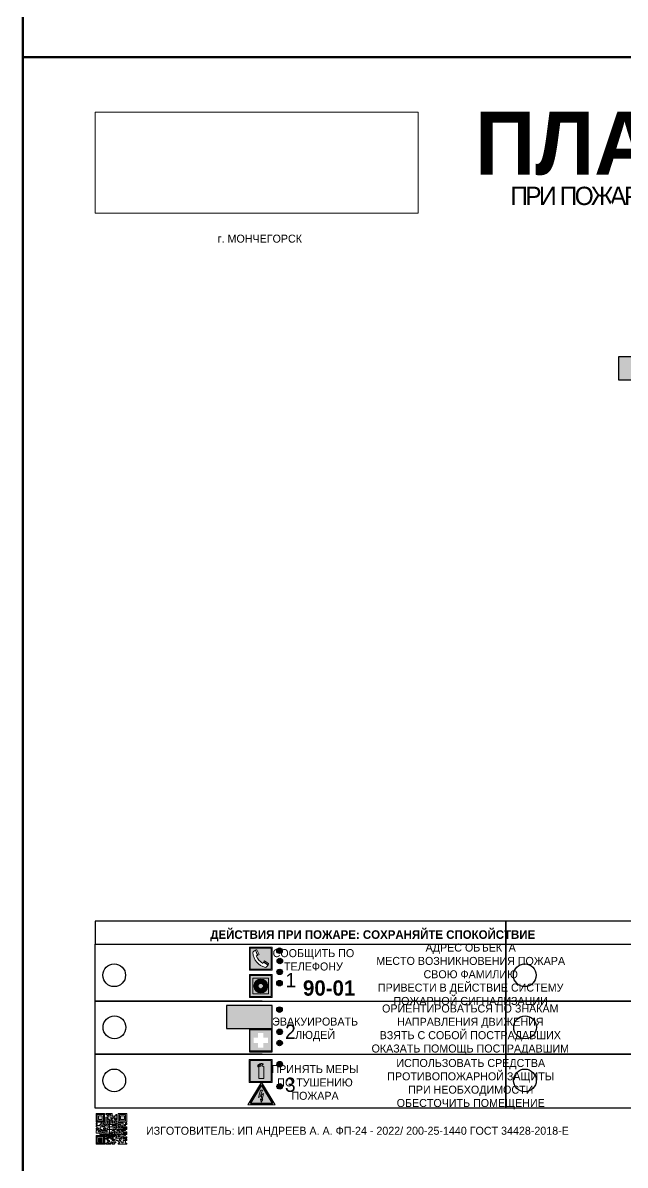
# Model space of a CAD drawing. Header units: millimetres. Extents: x 13114 to 67229, y 22859 to 38520.
# Drawn here: x 28162.5 to 28373.4, y 24678.4 to 25078.1 of the extents above; entities that cross this region are included whole.
import ezdxf

# ---------------------------------------------------------------- set-up
doc = ezdxf.new("R2010")
doc.units = ezdxf.units.MM
doc.layers.add('План_Штампы', color=7, linetype='Continuous')
doc.styles.add('обычный', font='arial.ttf')
picture_1 = doc.add_image_def('image1.jpg', size_in_pixel=(337, 105))

# ---------------------------------------------------------------- blocks, each defined once
blk = doc.blocks.new('A$C3E6D3DDE')
at = {"lineweight": 5}
h = blk.add_hatch(color=40, dxfattribs=at)
h.paths.add_polyline_path([(24.1, 1.45), (16.46, -11.35), (31.74, -11.35)])
h.paths.add_polyline_path([(24.09, -0.46), (30.03, -10.41), (18.14, -10.41)], flags=16)
h.paths.add_polyline_path([(24.54, -3.08), (23.41, -6.02), (25.13, -5.01), (24.33, -8.5), (24.82, -8.27), (23.79, -9.86), (23.4, -8.04), (23.8, -8.43), (24.04, -6.29), (22.39, -7.25), (23.44, -3.08)], flags=0)
h = blk.add_hatch(color=256, dxfattribs=at)
h.paths.add_polyline_path([(24.37, 0.03, 0.567511), (23.82, 0.03), (17.59, -10.4, 0.582454), (17.86, -10.88), (30.32, -10.88, 0.582149), (30.6, -10.4)])
h.paths.add_polyline_path([(24.09, -0.46), (18.14, -10.41), (30.03, -10.41)], flags=16)
h.paths.add_polyline_path([(24.54, -3.08), (23.41, -6.02), (25.13, -5.01), (24.33, -8.5), (24.82, -8.27), (23.79, -9.86), (23.4, -8.04), (23.8, -8.43), (24.04, -6.29), (22.39, -7.25), (23.44, -3.08)], flags=0)
h = blk.add_hatch(color=40, dxfattribs=at)
h.paths.add_polyline_path([(24.09, -0.46), (18.14, -10.41), (30.03, -10.41)])
h.paths.add_polyline_path([(24.82, -8.27), (23.79, -9.86), (23.4, -8.04), (23.8, -8.43), (24.04, -6.29), (22.39, -7.25), (23.44, -3.08), (24.54, -3.08), (23.41, -6.02), (25.13, -5.01), (24.33, -8.5)], flags=16)
at = {"color": 40, "lineweight": 5}
for p, q in [((16.46, -11.35), (24.1, 1.45)), ((24.1, 1.45), (31.74, -11.35))]:
    blk.add_line(p, q, dxfattribs=at)
at = {"lineweight": 5}
for p, q in [((17.59, -10.4), (23.82, 0.03)), ((24.37, 0.03), (30.6, -10.4)), ((18.14, -10.41), (24.09, -0.46)), ((23.44, -3.08), (22.39, -7.25)), ((22.39, -7.25), (24.04, -6.29)), ((23.41, -6.02), (24.54, -3.08)), ((25.13, -5.01), (23.41, -6.02)), ((24.54, -3.08), (23.44, -3.08)), ((24.04, -6.29), (23.8, -8.43)), ((24.09, -0.46), (30.03, -10.41)), ((24.33, -8.5), (25.13, -5.01)), ((17.86, -10.88), (30.32, -10.88)), ((18.14, -10.41), (30.03, -10.41)), ((23.8, -8.43), (23.4, -8.04)), ((23.4, -8.04), (23.79, -9.86)), ((23.79, -9.86), (24.82, -8.27)), ((24.82, -8.27), (24.33, -8.5))]:
    blk.add_line(p, q, dxfattribs=at)
at = {"color": 50, "lineweight": 5}
blk.add_line((31.74, -11.35), (16.46, -11.35), dxfattribs=at)
blk = doc.blocks.new('QR')
at = {"lineweight": 0}
h = blk.add_hatch(color=256, dxfattribs=at)
h.dxf.hatch_style = 1
h.paths.add_polyline_path([(9241.16, 2687.38), (9242.01, 2687.38), (9242.01, 2687.83), (9241.59, 2687.83), (9241.59, 2688.68), (9239.45, 2688.68), (9239.45, 2688.25), (9239.86, 2688.25), (9239.86, 2687.83), (9240.29, 2687.83), (9240.29, 2688.25), (9241.16, 2688.25), (9241.16, 2687.83), (9240.29, 2687.83), (9240.29, 2687.38), (9239.45, 2687.38), (9239.45, 2685.22), (9238.57, 2685.22), (9238.57, 2684.8), (9239.02, 2684.8), (9239.02, 2684.37), (9238.13, 2684.37), (9238.13, 2683.92), (9239.02, 2683.92), (9239.02, 2683.5), (9239.44, 2683.5), (9239.44, 2682.64), (9239.87, 2682.64), (9239.87, 2682.18), (9239.44, 2682.18), (9239.44, 2682.64), (9238.13, 2682.64), (9238.13, 2681.76), (9237.71, 2681.76), (9237.71, 2682.64), (9238.13, 2682.64), (9238.13, 2683.07), (9237.27, 2683.07), (9237.27, 2683.51), (9237.71, 2683.51), (9237.71, 2684.37), (9238.13, 2684.37), (9238.13, 2685.22), (9237.71, 2685.22), (9237.71, 2684.8), (9237.28, 2684.8), (9237.28, 2684.38), (9235.98, 2684.38), (9235.98, 2683.92), (9236.4, 2683.92), (9236.4, 2683.49), (9236.84, 2683.49), (9236.84, 2683.07), (9236.4, 2683.07), (9236.4, 2682.64), (9235.98, 2682.64), (9235.98, 2681.76), (9237.29, 2681.76), (9237.29, 2681.33), (9239.43, 2681.33), (9239.43, 2681.76), (9240.74, 2681.76), (9240.74, 2683.05), (9239.87, 2683.05), (9239.87, 2683.5), (9240.29, 2683.5), (9240.29, 2683.91), (9240.74, 2683.91), (9240.74, 2684.81), (9240.29, 2684.81), (9240.29, 2684.79), (9240.29, 2684.37), (9239.45, 2684.37), (9239.45, 2684.8), (9239.87, 2684.8), (9239.87, 2685.21), (9240.74, 2685.21), (9240.74, 2686.1), (9240.29, 2686.1), (9240.29, 2685.64), (9239.86, 2685.64), (9239.86, 2686.95), (9240.29, 2686.95), (9240.29, 2686.52), (9240.74, 2686.52), (9240.74, 2686.1), (9241.16, 2686.1), (9241.16, 2686.53), (9241.59, 2686.53), (9241.59, 2686.1), (9242.02, 2686.1), (9242.02, 2685.21), (9241.59, 2685.21), (9241.59, 2686.1), (9241.16, 2686.1), (9241.16, 2685.21), (9240.74, 2685.21), (9240.74, 2684.81), (9242.89, 2684.81), (9242.89, 2685.22), (9242.47, 2685.22), (9242.47, 2686.11), (9242.89, 2686.11), (9242.89, 2686.52), (9242.46, 2686.52), (9242.46, 2686.95), (9242.89, 2686.95), (9242.89, 2686.52), (9243.32, 2686.52), (9243.32, 2688.26), (9242.9, 2688.26), (9242.9, 2687.83), (9242.47, 2687.83), (9242.47, 2687.38), (9242.01, 2687.38), (9242.01, 2686.94), (9241.16, 2686.94)])
h.paths.add_polyline_path([(9239.02, 2682.18), (9239.02, 2681.76), (9238.54, 2681.76), (9238.54, 2682.18)], flags=16)
h.paths.add_polyline_path([(9237.27, 2682.65), (9237.27, 2682.19), (9236.83, 2682.19), (9236.83, 2682.65)], flags=16)
h = blk.add_hatch(color=256, dxfattribs=at)
h.dxf.hatch_style = 1
h.paths.add_polyline_path([(9238.15, 2687.83), (9236.83, 2687.83), (9236.83, 2686.52), (9238.15, 2686.52)], flags=0)
h.paths.add_polyline_path([(9239.01, 2685.65), (9239.01, 2688.68), (9235.98, 2688.68), (9235.98, 2685.65)])
h.paths.add_polyline_path([(9236.41, 2686.1), (9236.41, 2688.26), (9238.56, 2688.26), (9238.56, 2686.1)], flags=16)
h.paths.add_polyline_path([(9236.83, 2686.52), (9236.83, 2687.83), (9238.15, 2687.83), (9238.15, 2686.52)], flags=0)
h = blk.add_hatch(color=256, dxfattribs=at)
h.dxf.hatch_style = 1
h.paths.add_polyline_path([(9243.32, 2686.11), (9242.89, 2686.11), (9242.89, 2685.64), (9243.32, 2685.64)])
h.paths.add_polyline_path([(9239.02, 2683.07), (9239.02, 2683.5), (9238.56, 2683.5), (9238.56, 2683.07)])
h.paths.add_polyline_path([(9236.4, 2684.8), (9236.4, 2685.22), (9235.98, 2685.22), (9235.98, 2684.8)])
h.paths.add_polyline_path([(9236.4, 2683.07), (9236.4, 2683.49), (9235.98, 2683.49), (9235.98, 2683.07)])
h = blk.add_hatch(color=256, dxfattribs=at)
h.dxf.hatch_style = 1
h.paths.add_polyline_path([(9238.15, 2686.52), (9238.15, 2687.83), (9236.83, 2687.83), (9236.83, 2686.52)])
h.paths.add_polyline_path([(9245.91, 2686.52), (9245.91, 2687.83), (9244.59, 2687.83), (9244.59, 2686.52)], flags=0)
h.paths.add_polyline_path([(9246.77, 2685.65), (9246.77, 2688.68), (9243.74, 2688.68), (9243.74, 2685.65)])
h.paths.add_polyline_path([(9244.17, 2686.1), (9244.17, 2688.26), (9246.32, 2688.26), (9246.32, 2686.1)], flags=16)
h.paths.add_polyline_path([(9244.59, 2686.52), (9244.59, 2687.83), (9245.91, 2687.83), (9245.91, 2686.52)], flags=0)
h = blk.add_hatch(color=256, dxfattribs=at)
h.dxf.hatch_style = 1
h.paths.add_polyline_path([(9240.75, 2681.76), (9240.75, 2681.35), (9241.17, 2681.35), (9241.17, 2681.76)])
h.paths.add_polyline_path([(9241.6, 2682.18), (9241.17, 2682.18), (9241.17, 2681.76), (9241.6, 2681.76)])
h.paths.add_polyline_path([(9242.47, 2681.34), (9242.47, 2682.19), (9242.02, 2682.19), (9242.02, 2681.76), (9241.6, 2681.76), (9241.6, 2681.34)])
h.paths.add_polyline_path([(9239.87, 2678.3), (9239.44, 2678.3), (9239.44, 2677.89), (9241.17, 2677.89), (9241.17, 2678.3), (9240.28, 2678.3), (9240.28, 2678.73), (9239.87, 2678.73)])
h.paths.add_polyline_path([(9240.75, 2678.73), (9240.75, 2679.19), (9240.28, 2679.19), (9240.28, 2678.73)])
h.paths.add_polyline_path([(9241.6, 2678.73), (9241.17, 2678.73), (9241.17, 2678.3), (9241.6, 2678.3)])
h.paths.add_polyline_path([(9242.02, 2678.3), (9241.6, 2678.3), (9241.6, 2677.89), (9242.48, 2677.89), (9242.48, 2678.31), (9242.9, 2678.31), (9242.9, 2678.73), (9242.02, 2678.73)])
h.paths.add_polyline_path([(9246.36, 2684.37), (9246.36, 2684.79), (9245.93, 2684.79), (9245.93, 2684.37)])
h.paths.add_polyline_path([(9246.78, 2685.2), (9246.36, 2685.2), (9246.36, 2684.79), (9246.78, 2684.79)])
h.paths.add_polyline_path([(9245.91, 2687.83), (9244.59, 2687.83), (9244.59, 2686.52), (9245.91, 2686.52)])
h = blk.add_hatch(color=256, dxfattribs=at)
h.dxf.hatch_style = 1
h.paths.add_polyline_path([(9243.32, 2682.64), (9243.32, 2683.07), (9244.62, 2683.07), (9244.62, 2684.37), (9243.74, 2684.37), (9243.74, 2684.8), (9244.62, 2684.8), (9244.62, 2684.37), (9245.48, 2684.37), (9245.48, 2685.22), (9243.32, 2685.22), (9243.32, 2683.5), (9242.89, 2683.5), (9242.89, 2683.06), (9242.01, 2683.06), (9242.01, 2683.91), (9242.47, 2683.91), (9242.47, 2683.5), (9242.89, 2683.5), (9242.89, 2684.38), (9241.59, 2684.38), (9241.59, 2683.91), (9240.74, 2683.91), (9240.74, 2683.05), (9241.59, 2683.05), (9241.59, 2682.64), (9242.47, 2682.64), (9242.47, 2682.19), (9242.91, 2682.19), (9242.91, 2681.34), (9242.48, 2681.34), (9242.48, 2680.91), (9242.91, 2680.91), (9242.91, 2679.17), (9243.75, 2679.17), (9243.75, 2678.73), (9244.2, 2678.73), (9244.2, 2678.3), (9243.75, 2678.3), (9243.75, 2677.88), (9246.78, 2677.88), (9246.78, 2678.3), (9246.35, 2678.3), (9246.35, 2679.19), (9245.48, 2679.19), (9245.48, 2678.31), (9245.05, 2678.31), (9245.05, 2678.73), (9244.62, 2678.73), (9244.62, 2679.19), (9244.2, 2679.19), (9244.2, 2679.61), (9245.05, 2679.61), (9245.05, 2680.46), (9245.48, 2680.46), (9245.48, 2681.34), (9245.04, 2681.34), (9245.04, 2681.76), (9244.63, 2681.76), (9244.63, 2682.19), (9244.21, 2682.19), (9244.21, 2681.76), (9243.32, 2681.76), (9243.32, 2682.19), (9244.21, 2682.19), (9244.21, 2682.64)])
h.paths.add_polyline_path([(9243.75, 2683.49), (9243.75, 2683.92), (9244.21, 2683.92), (9244.21, 2683.49)], flags=16)
h.paths.add_polyline_path([(9243.32, 2681.34), (9244.63, 2681.34), (9244.63, 2680.04), (9243.32, 2680.04)], flags=16)
h.paths.add_polyline_path([(9243.76, 2680.89), (9244.18, 2680.89), (9244.18, 2680.48), (9243.76, 2680.48)], flags=0)
h = blk.add_hatch(color=256, dxfattribs=at)
h.dxf.hatch_style = 1
h.paths.add_polyline_path([(9246.36, 2683.07), (9246.78, 2683.07), (9246.78, 2683.92), (9246.36, 2683.92), (9246.36, 2683.49), (9245.92, 2683.49), (9245.92, 2683.92), (9245.06, 2683.92), (9245.06, 2683.49), (9245.48, 2683.49), (9245.48, 2683.07), (9244.62, 2683.07), (9244.62, 2682.65), (9245.05, 2682.65), (9245.05, 2682.18), (9245.48, 2682.18), (9245.48, 2682.65), (9246.36, 2682.65)])
h.paths.add_polyline_path([(9246.78, 2682.18), (9246.36, 2682.18), (9246.36, 2681.75), (9245.92, 2681.75), (9245.92, 2682.18), (9245.48, 2682.18), (9245.48, 2681.34), (9245.48, 2681.34), (9245.94, 2681.34), (9245.94, 2680.91), (9246.36, 2680.91), (9246.36, 2681.34), (9246.78, 2681.34)])
h = blk.add_hatch(color=256, dxfattribs=at)
h.dxf.hatch_style = 1
h.paths.add_polyline_path([(9235.98, 2680.9), (9235.98, 2677.86), (9239.02, 2677.86), (9239.02, 2680.9)])
h.paths.add_polyline_path([(9238.57, 2680.48), (9238.57, 2678.32), (9236.41, 2678.32), (9236.41, 2680.48)], flags=16)
h.paths.add_polyline_path([(9238.15, 2680.05), (9238.15, 2678.74), (9236.83, 2678.74), (9236.83, 2680.05)], flags=0)
h = blk.add_hatch(color=256, dxfattribs=at)
h.dxf.hatch_style = 1
h.paths.add_polyline_path([(9238.15, 2680.05), (9236.83, 2680.05), (9236.83, 2678.74), (9238.15, 2678.74)])
h = blk.add_hatch(color=256, dxfattribs=at)
h.dxf.hatch_style = 1
h.paths.add_polyline_path([(9242.02, 2680.46), (9242.48, 2680.46), (9242.48, 2680.91), (9241.58, 2680.91), (9241.58, 2681.35), (9241.17, 2681.35), (9241.17, 2680.91), (9240.75, 2680.91), (9240.75, 2681.33), (9239.43, 2681.33), (9239.43, 2680.46), (9239.86, 2680.46), (9239.86, 2680.92), (9240.3, 2680.92), (9240.3, 2680.46), (9239.86, 2680.46), (9239.86, 2680.04), (9239.44, 2680.04), (9239.44, 2679.62), (9239.86, 2679.62), (9239.86, 2679.19), (9240.29, 2679.19), (9240.29, 2680.03), (9241.18, 2680.03), (9241.18, 2680.47), (9241.6, 2680.47), (9241.6, 2680.03), (9241.18, 2680.03), (9241.18, 2679.61), (9241.6, 2679.61), (9241.6, 2679.19), (9242.47, 2679.19), (9242.47, 2679.6), (9242.02, 2679.6)])
h = blk.add_hatch(color=256, dxfattribs=at)
h.dxf.hatch_style = 1
h.paths.add_polyline_path([(9244.18, 2680.48), (9244.18, 2680.89), (9243.76, 2680.89), (9243.76, 2680.48)])
h = blk.add_hatch(color=256, dxfattribs=at)
h.dxf.hatch_style = 1
h.paths.add_polyline_path([(9245.93, 2680.04), (9245.93, 2680.46), (9245.48, 2680.46), (9245.48, 2679.62), (9246.35, 2679.62), (9246.35, 2680.04)])
h.paths.add_polyline_path([(9246.78, 2680.04), (9246.78, 2680.46), (9246.35, 2680.46), (9246.35, 2680.04)])
h.paths.add_polyline_path([(9246.78, 2679.18), (9246.78, 2679.62), (9246.35, 2679.62), (9246.35, 2679.18)])
for points in [[(9237.71, 2685.22), (9238.13, 2685.22), (9238.13, 2684.37), (9237.71, 2684.37), (9237.71, 2683.51), (9237.27, 2683.51), (9237.27, 2683.07), (9238.13, 2683.07), (9238.13, 2682.64), (9237.71, 2682.64), (9237.71, 2681.76), (9238.13, 2681.76), (9238.13, 2682.64), (9239.44, 2682.64), (9239.44, 2683.5), (9239.02, 2683.5), (9239.02, 2683.07), (9238.56, 2683.07), (9238.56, 2683.5), (9239.02, 2683.5), (9239.02, 2683.92), (9238.13, 2683.92), (9238.13, 2684.37), (9239.02, 2684.37), (9239.02, 2684.8), (9238.57, 2684.8), (9238.57, 2685.22), (9239.45, 2685.22), (9239.45, 2687.38), (9240.29, 2687.38), (9240.29, 2687.83), (9239.86, 2687.83), (9239.86, 2688.25), (9239.45, 2688.25), (9239.45, 2688.68), (9241.59, 2688.68), (9241.59, 2687.83), (9242.01, 2687.83), (9242.01, 2687.38), (9242.47, 2687.38), (9242.47, 2687.83), (9242.9, 2687.83), (9242.9, 2688.26), (9243.32, 2688.26), (9243.32, 2686.52), (9242.89, 2686.52), (9242.89, 2686.11), (9243.32, 2686.11), (9243.32, 2685.64), (9242.89, 2685.64), (9242.89, 2686.11), (9242.47, 2686.11), (9242.47, 2685.22), (9242.89, 2685.22), (9242.89, 2684.81), (9240.74, 2684.81), (9240.74, 2683.91), (9241.59, 2683.91), (9241.59, 2684.38), (9242.89, 2684.38), (9242.89, 2683.5), (9242.47, 2683.5), (9242.47, 2683.91), (9242.01, 2683.91), (9242.01, 2683.06), (9242.89, 2683.06), (9242.89, 2683.5), (9243.32, 2683.5), (9243.32, 2685.22), (9245.48, 2685.22), (9245.48, 2684.37), (9244.62, 2684.37), (9244.62, 2683.07), (9245.48, 2683.07), (9245.48, 2683.49), (9245.06, 2683.49), (9245.06, 2683.92), (9245.92, 2683.92), (9245.92, 2683.49), (9246.36, 2683.49), (9246.36, 2683.92), (9246.78, 2683.92), (9246.78, 2683.07), (9246.36, 2683.07), (9246.36, 2682.65), (9245.48, 2682.65), (9245.48, 2682.18), (9245.92, 2682.18), (9245.92, 2681.75), (9246.36, 2681.75), (9246.36, 2682.18), (9246.78, 2682.18), (9246.78, 2681.34), (9246.36, 2681.34), (9246.36, 2680.91), (9245.94, 2680.91), (9245.94, 2681.34), (9245.48, 2681.34), (9245.48, 2680.46), (9245.93, 2680.46), (9245.93, 2680.04), (9246.35, 2680.04), (9246.35, 2680.46), (9246.78, 2680.46), (9246.78, 2680.04), (9246.78, 2680.04), (9246.35, 2680.04), (9246.35, 2679.62), (9246.78, 2679.62), (9246.78, 2679.18), (9246.35, 2679.18), (9246.35, 2678.3), (9246.78, 2678.3), (9246.78, 2677.88), (9243.75, 2677.88), (9243.75, 2678.3), (9244.2, 2678.3), (9244.2, 2678.73), (9243.75, 2678.73), (9243.75, 2679.17), (9242.91, 2679.17), (9242.91, 2680.91), (9242.48, 2680.91), (9242.48, 2680.46), (9242.02, 2680.46), (9242.02, 2679.6), (9242.47, 2679.6), (9242.47, 2679.19), (9241.6, 2679.19), (9241.6, 2679.61), (9241.18, 2679.61), (9241.18, 2680.03), (9240.29, 2680.03), (9240.29, 2679.19), (9240.75, 2679.19), (9240.75, 2678.73), (9240.28, 2678.73), (9240.28, 2678.3), (9241.17, 2678.3), (9241.17, 2678.73), (9241.6, 2678.73), (9241.6, 2678.3), (9242.02, 2678.3), (9242.02, 2678.73), (9242.9, 2678.73), (9242.9, 2678.31), (9242.48, 2678.31), (9242.48, 2677.89), (9241.6, 2677.89), (9241.6, 2678.3), (9241.17, 2678.3), (9241.17, 2677.89), (9239.44, 2677.89), (9239.44, 2678.3), (9239.87, 2678.3), (9239.87, 2678.73), (9240.28, 2678.73), (9240.28, 2679.19), (9240.29, 2679.19), (9239.86, 2679.19), (9239.86, 2679.62), (9239.44, 2679.62), (9239.44, 2680.04), (9239.86, 2680.04), (9239.86, 2680.46), (9239.43, 2680.46), (9239.43, 2681.33), (9237.29, 2681.33), (9237.29, 2681.76), (9235.98, 2681.76), (9235.98, 2682.64), (9236.4, 2682.64), (9236.4, 2683.07), (9235.98, 2683.07), (9235.98, 2683.49), (9236.4, 2683.49), (9236.4, 2683.92), (9235.98, 2683.92), (9235.98, 2684.38), (9237.28, 2684.38), (9237.28, 2684.8), (9237.71, 2684.8), (9237.71, 2685.22), (9237.92, 2685.22)], [(9240.74, 2686.1), (9240.74, 2686.52), (9240.29, 2686.52), (9240.29, 2686.95), (9239.86, 2686.95), (9239.86, 2685.64), (9240.29, 2685.64), (9240.29, 2686.1), (9240.74, 2686.1), (9240.74, 2686.52)], [(9240.74, 2683.05), (9240.74, 2681.76), (9239.43, 2681.76), (9239.43, 2681.33), (9240.75, 2681.33), (9240.75, 2681.35), (9240.75, 2680.91), (9241.17, 2680.91), (9241.17, 2681.35), (9241.58, 2681.35), (9241.58, 2680.91), (9242.48, 2680.91), (9242.48, 2681.34), (9242.91, 2681.34), (9242.91, 2682.19), (9242.47, 2682.19), (9242.47, 2682.64), (9241.59, 2682.64), (9241.59, 2683.05), (9240.74, 2683.05)], [(9240.74, 2685.21), (9239.87, 2685.21), (9239.87, 2684.8), (9239.45, 2684.8), (9239.45, 2684.37), (9240.29, 2684.37), (9240.29, 2684.79), (9240.29, 2684.81), (9240.74, 2684.81), (9240.74, 2685.21), (9239.87, 2685.21)], [(9240.74, 2683.91), (9240.29, 2683.91), (9240.29, 2683.5), (9239.87, 2683.5), (9239.87, 2683.05), (9240.74, 2683.05), (9240.74, 2683.91)], [(9241.6, 2681.76), (9242.02, 2681.76), (9242.02, 2682.19), (9242.47, 2682.19), (9242.47, 2681.34), (9241.6, 2681.34), (9241.6, 2681.76)], [(9244.62, 2683.07), (9243.32, 2683.07), (9243.32, 2682.64), (9244.21, 2682.64), (9244.21, 2682.19), (9243.32, 2682.19), (9243.32, 2681.76), (9244.21, 2681.76), (9244.21, 2682.19), (9244.63, 2682.19), (9244.63, 2681.76), (9245.04, 2681.76), (9245.04, 2681.34), (9245.48, 2681.34)], [(9244.62, 2684.37), (9244.62, 2684.8), (9243.74, 2684.8), (9243.74, 2684.37), (9244.62, 2684.37)], [(9245.48, 2682.18), (9245.05, 2682.18), (9245.05, 2682.65), (9244.62, 2682.65), (9244.62, 2683.07)], [(9245.48, 2682.18), (9245.48, 2681.34)], [(9239.86, 2680.46), (9239.86, 2680.92), (9240.3, 2680.92), (9240.3, 2680.46), (9239.86, 2680.46)], [(9245.48, 2680.46), (9245.05, 2680.46), (9245.05, 2679.61), (9244.2, 2679.61), (9244.2, 2679.19), (9244.62, 2679.19), (9244.62, 2678.73), (9245.05, 2678.73), (9245.05, 2678.31), (9245.48, 2678.31), (9245.48, 2679.19), (9246.35, 2679.19), (9246.35, 2679.07)], [(9246.35, 2679.62), (9245.48, 2679.62), (9245.48, 2680.46)], [(9245.48, 2680.46), (9245.48, 2679.62), (9246.35, 2679.62), (9246.35, 2680.04), (9245.93, 2680.04), (9245.93, 2680.46), (9245.48, 2680.46), (9245.48, 2679.62)], [(9246.35, 2679.62), (9246.35, 2679.18)]]:
    blk.add_lwpolyline(points, dxfattribs=at)
for points in [[(9235.98, 2685.65), (9239.01, 2685.65), (9239.01, 2688.68), (9235.98, 2688.68)], [(9236.41, 2688.26), (9238.56, 2688.26), (9238.56, 2686.1), (9236.41, 2686.1)], [(9236.83, 2687.83), (9238.15, 2687.83), (9238.15, 2686.52), (9236.83, 2686.52)], [(9240.29, 2687.83), (9241.16, 2687.83), (9241.16, 2688.25), (9240.29, 2688.25)], [(9240.29, 2688.25), (9241.16, 2688.25), (9241.16, 2687.83), (9240.29, 2687.83)], [(9241.16, 2686.1), (9240.74, 2686.1), (9240.74, 2685.21), (9241.16, 2685.21)], [(9242.01, 2687.38), (9241.16, 2687.38), (9241.16, 2686.94), (9242.01, 2686.94)], [(9241.16, 2687.38), (9242.01, 2687.38), (9242.01, 2686.94), (9241.16, 2686.94)], [(9241.16, 2686.53), (9241.59, 2686.53), (9241.59, 2686.1), (9241.16, 2686.1)], [(9241.59, 2686.1), (9242.02, 2686.1), (9242.02, 2685.21), (9241.59, 2685.21)], [(9242.89, 2686.52), (9242.46, 2686.52), (9242.46, 2686.95), (9242.89, 2686.95)], [(9243.74, 2685.65), (9246.77, 2685.65), (9246.77, 2688.68), (9243.74, 2688.68)], [(9244.17, 2688.26), (9246.32, 2688.26), (9246.32, 2686.1), (9244.17, 2686.1)], [(9244.59, 2687.83), (9245.91, 2687.83), (9245.91, 2686.52), (9244.59, 2686.52)], [(9235.98, 2684.8), (9236.4, 2684.8), (9236.4, 2685.22), (9235.98, 2685.22)], [(9236.4, 2683.07), (9236.84, 2683.07), (9236.84, 2683.49), (9236.4, 2683.49)], [(9236.83, 2682.19), (9237.27, 2682.19), (9237.27, 2682.65), (9236.83, 2682.65)], [(9238.54, 2682.18), (9239.02, 2682.18), (9239.02, 2681.76), (9238.54, 2681.76)], [(9239.44, 2682.64), (9239.87, 2682.64), (9239.87, 2682.18), (9239.44, 2682.18)], [(9241.17, 2682.18), (9241.6, 2682.18), (9241.6, 2681.76), (9241.17, 2681.76)], [(9243.75, 2683.92), (9244.21, 2683.92), (9244.21, 2683.49), (9243.75, 2683.49)], [(9245.93, 2684.79), (9246.36, 2684.79), (9246.36, 2684.37), (9245.93, 2684.37)], [(9246.36, 2685.2), (9246.78, 2685.2), (9246.78, 2684.79), (9246.36, 2684.79)], [(9235.98, 2677.86), (9239.02, 2677.86), (9239.02, 2680.9), (9235.98, 2680.9)], [(9236.41, 2680.48), (9238.57, 2680.48), (9238.57, 2678.32), (9236.41, 2678.32)], [(9236.83, 2680.05), (9238.15, 2680.05), (9238.15, 2678.74), (9236.83, 2678.74)], [(9240.75, 2681.76), (9241.17, 2681.76), (9241.17, 2681.35), (9240.75, 2681.35)], [(9241.18, 2680.03), (9241.6, 2680.03), (9241.6, 2680.47), (9241.18, 2680.47)], [(9243.32, 2680.04), (9244.63, 2680.04), (9244.63, 2681.34), (9243.32, 2681.34)], [(9243.76, 2680.89), (9244.18, 2680.89), (9244.18, 2680.48), (9243.76, 2680.48)]]:
    blk.add_lwpolyline(points, close=True, dxfattribs=at)
blk = doc.blocks.new('A$C456E1F9C')
at = {"lineweight": 5}
h = blk.add_hatch(color=242, dxfattribs=at)
h.paths.add_polyline_path([(0.51, -1.47), (0.51, -13.26), (12.29, -13.26), (12.29, -1.47)])
h.paths.add_polyline_path([(5.42, -4.95, -0.254479), (4.78, -5.4), (3.52, -2.53, -0.209735), (4.23, -2.4)], flags=16)
h.paths.add_polyline_path([(8.53, -8.6), (10.87, -10.17), (10.54, -10.76), (8.03, -9.13, -0.192251)], flags=16)
h.paths.add_polyline_path([(4.61, -5.49, 0.005518), (3.87, -5.72, 0.128647), (7.49, -10.01, 0.00809), (7.83, -9.33), (10.47, -10.97, -0.16736), (8.99, -12.25, -0.327862), (1.95, -3.95, -0.166952), (3.36, -2.62)], flags=16)
at = {"color": 242, "lineweight": 5}
for p, q in [((0, -13.77), (0, -0.97)), ((12.8, -0.97), (0, -0.97)), ((4.61, -5.49), (3.36, -2.62)), ((3.52, -2.53), (4.78, -5.4)), ((4.23, -2.4), (5.42, -4.95)), ((12.8, -13.77), (12.8, -0.97)), ((7.83, -9.33), (10.47, -10.97)), ((8.03, -9.13), (10.54, -10.76)), ((10.81, -10.12), (8.53, -8.6)), ((10.54, -10.76), (10.8, -10.3)), ((10.8, -10.3), (10.81, -10.12)), ((0, -13.77), (12.8, -13.77))]:
    blk.add_line(p, q, dxfattribs=at)
blk.add_lwpolyline([(0.51, -1.47), (12.29, -1.47), (12.29, -13.26), (0.51, -13.26)], close=True, dxfattribs=at)
for centre, radius, start, end in [((4.59, -5.34), 2.99, 114.28453, 152.19739), ((11.12, -3.31), 9.19, 183.99153, 256.60086), ((4.02, -3.27), 0.891, 76.32839, 123.70924), ((14.98, -39.1), 35.17, 107.14873, 108.41345), ((13.86, -0.94), 11.08, 205.55365, 234.87622), ((4.68, -4.59), 0.824, 276.9621, 334.07228), ((-13.31, 0.8), 23.44, 332.54871, 334.40268), ((8.94, -9.5), 0.989, 114.40924, 157.93883), ((7.87, -9.46), 3, 291.92908, 329.9329)]:
    blk.add_arc(centre, radius, start, end, dxfattribs=at)
blk = doc.blocks.new('A$C54414219')
at = {"true_color": 0xffffff}
h = blk.add_hatch(color=7, dxfattribs=at)
h.paths.add_polyline_path([(2.39, -9.45), (2.39, -18.3), (11.23, -18.3), (11.23, -9.45)], flags=0)
h.paths.add_polyline_path([(10.71, -13.87, -1), (2.92, -13.87, -1)], flags=0)
h.paths.add_polyline_path([(8.3, -13.87, -1), (5.33, -13.87, -1)], flags=0)
h.paths.add_polyline_path([(0.41, -7.47), (0.41, -20.27), (13.21, -20.27), (13.21, -7.47)])
h.paths.add_polyline_path([(0.92, -19.77), (12.71, -19.77), (12.71, -7.98), (0.92, -7.98)], flags=16)
h.paths.add_polyline_path([(11.23, -9.45), (11.23, -18.3), (2.39, -18.3), (2.39, -9.45)], flags=0)
at = {"lineweight": 5}
h = blk.add_hatch(color=242, dxfattribs=at)
h.paths.add_polyline_path([(12.71, -7.98), (0.92, -7.98), (0.92, -19.77), (12.71, -19.77)])
h.paths.add_polyline_path([(11.23, -18.3), (2.39, -18.3), (2.39, -9.45), (11.23, -9.45)], flags=16)
h.paths.add_polyline_path([(10.71, -13.87, -1), (2.92, -13.87, -1)], flags=0)
h.paths.add_polyline_path([(8.3, -13.87, -1), (5.33, -13.87, -1)], flags=0)
at = {"true_color": 0xffffff}
h = blk.add_hatch(color=7, dxfattribs=at)
h.paths.add_polyline_path([(2.39, -9.45), (2.39, -18.3), (11.23, -18.3), (11.23, -9.45)])
h.paths.add_polyline_path([(10.71, -13.87, -1), (2.92, -13.87, -1)], flags=16)
h.paths.add_polyline_path([(8.3, -13.87, -1), (5.33, -13.87, -1)], flags=0)
at = {"lineweight": 5}
h = blk.add_hatch(color=242, dxfattribs=at)
h.paths.add_polyline_path([(2.92, -13.87, 1), (10.71, -13.87, 1)])
h.paths.add_polyline_path([(8.3, -13.87, -1), (5.33, -13.87, -1)], flags=16)
at = {"color": 242, "lineweight": 5}
for p, q in [((0.41, -20.27), (0.41, -7.47)), ((0.41, -7.47), (13.21, -7.47)), ((0.41, -7.47), (13.21, -7.47)), ((13.21, -20.27), (13.21, -7.47)), ((0.41, -20.27), (13.21, -20.27))]:
    blk.add_line(p, q, dxfattribs=at)
for points in [[(0.92, -7.98), (12.71, -7.98), (12.71, -19.77), (0.92, -19.77)], [(2.39, -9.45), (11.23, -9.45), (11.23, -18.3), (2.39, -18.3)]]:
    blk.add_lwpolyline(points, close=True, dxfattribs=at)
for radius in [3.89, 1.49]:
    blk.add_circle((6.81, -13.87), radius, dxfattribs=at)
blk = doc.blocks.new('A$C32E8229D')
at = {"true_color": 0xffffff}
blk.add_hatch(color=7, dxfattribs=at).paths.add_polyline_path([(0, 0), (0, -8), (16, -8), (16, 0)])
h = blk.add_hatch(color=126)
h.paths.add_polyline_path([(0.2, -0.2), (15.8, -0.2), (15.8, -7.8), (0.2, -7.8)])
h.paths.add_polyline_path([(13.49, -2.05), (12.08, -2.05), (11.37, -2.63, 0.162397), (11.29, -2.84), (11.29, -3.63), (10.35, -3.63), (10.35, -4.05), (11.68, -4.05), (11.68, -3.48), (12.26, -4.28), (11.29, -5.1), (11.29, -6.78), (11.85, -6.78), (11.85, -5.44), (12.8, -4.64), (12.8, -5.94), (14.46, -5.94), (14.46, -5.39), (13.45, -5.39), (13.45, -3.97), (12.46, -2.59), (13.15, -2.59), (13.69, -3.34), (14.18, -3)], flags=16)
h.paths.add_polyline_path([(10.74, -1.82, 1), (11.8, -1.82, 1)], flags=16)
h.paths.add_polyline_path([(9.39, -3.59), (5.99, -3.59), (6.56, -3.03), (5.91, -3.03), (5.1, -3.83), (5.91, -4.64), (6.56, -4.64), (5.99, -4.09), (9.39, -4.09)], flags=16)
h.paths.add_polyline_path([(4.29, -1.08), (1.72, -1.08), (1.72, -6.6), (4.29, -6.6)], flags=16)
at = {"color": 126}
blk.add_lwpolyline([(16, -8), (0, -8), (0, 0), (16, 0)], close=True, dxfattribs=at)
blk = doc.blocks.new('A$C18900ED3')
h = blk.add_hatch(color=126)
h.paths.add_polyline_path([(-0.18, -0.18), (-7.02, -0.18), (-7.02, -7.02), (-0.18, -7.02)])
h.paths.add_polyline_path([(-5.89, -4.46), (-5.89, -2.77), (-4.46, -2.77), (-4.46, -1.31), (-2.77, -1.31), (-2.77, -2.77), (-1.33, -2.77), (-1.33, -4.46), (-2.77, -4.46), (-2.77, -5.89), (-4.46, -5.89), (-4.46, -4.46)], flags=16)
at = {"color": 126}
for p, q in [((-7.2, 0), (-7.2, -7.2)), ((0, 0), (-7.2, 0)), ((0, -7.2), (0, 0)), ((-7.02, -7.02), (-7.02, -0.18)), ((-7.02, -0.18), (-0.18, -0.18)), ((-0.18, -0.18), (-0.18, -7.02)), ((-0.18, -7.02), (-7.02, -7.02)), ((-7.2, -7.2), (0, -7.2))]:
    blk.add_line(p, q, dxfattribs=at)
blk = doc.blocks.new('A$C3AD82952')
at = {"true_color": 0xf5f5ff}
h = blk.add_hatch(color=7, dxfattribs=at)
h.dxf.hatch_style = 1
h.paths.add_polyline_path([(8.21, 8.73, 0.414214), (7.89, 9.05), (7.22, 9.05), (7.22, 9.92), (7.59, 9.92, 1), (7.57, 10.36), (7.22, 10.36), (7.22, 10.6), (6.43, 10.6), (6.43, 10.36), (6.01, 10.36), (4.74, 9.59), (4.74, 8.69), (4.98, 8.73), (4.98, 9.26), (6.12, 9.91), (6.43, 9.91), (6.43, 9.05), (5.76, 9.05, 0.414214), (5.44, 8.73), (5.44, 2.2), (8.21, 2.2)], flags=0)
h.paths.add_polyline_path([(12.8, 12.8), (0, 12.8), (0, 0), (12.8, 0)])
h.paths.add_polyline_path([(0.51, 12.29), (12.29, 12.29), (12.29, 0.51), (0.51, 0.51)], flags=16)
h.paths.add_polyline_path([(4.74, 9.59), (6.01, 10.36), (6.43, 10.36), (6.43, 10.6), (7.22, 10.6), (7.22, 10.36), (7.59, 10.36, -0.94586), (7.59, 9.92), (7.22, 9.92), (7.22, 9.05), (7.89, 9.05, -0.414214), (8.21, 8.73), (8.21, 2.2), (5.44, 2.2), (5.44, 8.73, -0.414214), (5.76, 9.05), (6.43, 9.05), (6.43, 9.91), (6.12, 9.91), (4.98, 9.26), (4.98, 8.73), (4.74, 8.69)], flags=0)
h = blk.add_hatch(color=242)
h.dxf.hatch_style = 1
h.paths.add_polyline_path([(12.29, 12.29), (0.51, 12.29), (0.51, 0.51), (12.29, 0.51)])
h.paths.add_polyline_path([(4.74, 8.69), (4.74, 9.59), (6.01, 10.36), (6.43, 10.36), (6.43, 10.6), (7.22, 10.6), (7.22, 10.36), (7.59, 10.36, -0.94586), (7.59, 9.92), (7.22, 9.92), (7.22, 9.05), (7.89, 9.05, -0.414214), (8.21, 8.73), (8.21, 2.2), (5.44, 2.2), (5.44, 8.73, -0.414214), (5.76, 9.05), (6.43, 9.05), (6.43, 9.91), (6.12, 9.91), (4.98, 9.26), (4.98, 8.73)], flags=16)
h = blk.add_hatch(color=7, dxfattribs=at)
h.dxf.hatch_style = 1
h.paths.add_polyline_path([(8.21, 8.73, 0.414214), (7.89, 9.05), (7.22, 9.05), (7.22, 9.92), (7.59, 9.92, 1), (7.57, 10.36), (7.22, 10.36), (7.22, 10.6), (6.43, 10.6), (6.43, 10.36), (6.01, 10.36), (4.74, 9.59), (4.74, 8.69), (4.98, 8.73), (4.98, 9.26), (6.12, 9.91), (6.43, 9.91), (6.43, 9.05), (5.76, 9.05, 0.414214), (5.44, 8.73), (5.44, 2.2), (8.21, 2.2)])
at = {"color": 242, "lineweight": 5}
for p, q in [((0, 0), (0, 12.8)), ((0, 12.8), (12.8, 12.8)), ((12.8, 0), (12.8, 12.8)), ((6.01, 10.36), (4.74, 9.59)), ((4.74, 9.59), (4.74, 8.69)), ((4.74, 8.69), (4.98, 8.73)), ((4.98, 9.26), (6.12, 9.91)), ((4.98, 8.73), (4.98, 9.26)), ((5.44, 2.2), (5.44, 8.73)), ((5.76, 9.05), (6.43, 9.05)), ((6.01, 10.36), (6.43, 10.36)), ((6.12, 9.91), (6.43, 9.91)), ((7.22, 10.6), (6.43, 10.6)), ((6.43, 10.6), (6.43, 10.36)), ((6.43, 9.91), (6.43, 9.05)), ((7.22, 10.36), (7.22, 10.6)), ((7.59, 10.36), (7.22, 10.36)), ((7.22, 9.05), (7.22, 9.92)), ((7.59, 9.92), (7.22, 9.92)), ((7.89, 9.05), (7.22, 9.05)), ((8.21, 2.2), (8.21, 8.73)), ((0, 0), (12.8, 0)), ((5.44, 2.2), (8.21, 2.2))]:
    blk.add_line(p, q, dxfattribs=at)
blk.add_lwpolyline([(0.51, 12.29), (12.29, 12.29), (12.29, 0.51), (0.51, 0.51)], close=True, dxfattribs=at)
for centre, radius, start, end in [((5.76, 8.73), 0.32, 90, 180), ((7.58, 10.14), 0.223, 273.18746, 86.81254), ((7.89, 8.73), 0.32, 0, 90)]:
    blk.add_arc(centre, radius, start, end, dxfattribs=at)
blk = doc.blocks.new('A$C7B4425F7')
at = {"true_color": 0xffffff}
blk.add_hatch(color=7, dxfattribs=at).paths.add_polyline_path([(0, 0), (-16, 0), (-16, -8), (0, -8)])
h = blk.add_hatch(color=126)
h.paths.add_polyline_path([(-0.2, -0.2), (-15.8, -0.2), (-15.8, -7.8), (-0.2, -7.8)])
h.paths.add_polyline_path([(-11.76, -2.03), (-11.76, -3.66), (-11.17, -3.66, -0.568275), (-11.17, -6.18), (-12.58, -6.18), (-12.58, -2.03)], flags=16)
h.paths.add_polyline_path([(-13.33, -4.12, -0.495768), (-13.59, -6.18), (-15.03, -6.18), (-15.03, -2.03), (-13.59, -2.03, -0.487973)], flags=16)
h.paths.add_polyline_path([(-10.25, -2.03), (-9.48, -2.03), (-9.48, -6.18), (-10.25, -6.18)], flags=16)
h.paths.add_polyline_path([(-13.84, -3.69), (-14.24, -3.69), (-14.24, -3.03), (-13.9, -3.03, -0.692621)], flags=0)
h.paths.add_polyline_path([(-9.15, -2.03), (-8.4, -2.03), (-8.04, -3.07), (-7.68, -2.03), (-6.93, -2.03), (-7.64, -4.1), (-6.93, -6.18), (-7.68, -6.18), (-8.04, -5.14), (-8.4, -6.18), (-9.15, -6.18), (-8.44, -4.1)], flags=16)
h.paths.add_polyline_path([(-11.76, -4.46), (-11.42, -4.46, -0.692621), (-11.36, -5.12), (-11.76, -5.12)], flags=0)
h.paths.add_polyline_path([(-13.9, -5.2), (-14.24, -5.2), (-14.24, -4.55), (-13.84, -4.55, -0.708038)], flags=0)
edge = h.paths.add_edge_path(flags=16)
edge.add_ellipse((-5.51, -4.08), major_axis=(0, 2.05), ratio=0.586184, start_angle=0, end_angle=360)
edge = h.paths.add_edge_path(flags=0)
edge.add_ellipse((-5.51, -4.08), major_axis=(0, 1.14), ratio=0.454828, start_angle=0, end_angle=360)
h.paths.add_polyline_path([(-4.13, -4.96, 0.377264), (-3.48, -4.52, 0.0555), (-3.16, -2.03), (-1.66, -2.03), (-1.66, -4.96), (-0.96, -4.96), (-0.96, -7.01), (-1.75, -7.01), (-1.75, -6.18), (-3.3, -6.18), (-3.3, -7.02), (-4.13, -7.02)], flags=16)
h.paths.add_polyline_path([(-2.73, -2.91), (-2.28, -2.91), (-2.28, -4.96), (-3.05, -4.96, 0.079136)], flags=0)
at = {"color": 126}
blk.add_lwpolyline([(-16, -8), (0, -8), (0, 0), (-16, 0)], close=True, dxfattribs=at)

msp = doc.modelspace()

# ---------------------------------------------------------------- hatches: boundary and pattern name
at = {"lineweight": 0}
h = msp.add_hatch(color=256, dxfattribs=at)
h.dxf.hatch_style = 1
h.paths.add_polyline_path([(28253.34, 24753.44, 1), (28251.41, 24753.44, 1)])
h = msp.add_hatch(color=256, dxfattribs=at)
h.dxf.hatch_style = 1
h.paths.add_polyline_path([(28253.44, 24749.85, 1), (28251.51, 24749.85, 1)])
h = msp.add_hatch(color=256, dxfattribs=at)
h.dxf.hatch_style = 1
h.paths.add_polyline_path([(28253.4, 24746.04, 1), (28251.47, 24746.04, 1)])
h = msp.add_hatch(color=256, dxfattribs=at)
h.dxf.hatch_style = 1
h.paths.add_polyline_path([(28253.32, 24742.11, 1), (28251.39, 24742.11, 1)])
h = msp.add_hatch(color=256, dxfattribs=at)
h.dxf.hatch_style = 1
h.paths.add_polyline_path([(28253.33, 24732.85, 1), (28251.4, 24732.85, 1)])
h = msp.add_hatch(color=256, dxfattribs=at)
h.dxf.hatch_style = 1
h.paths.add_polyline_path([(28253.37, 24725.07, 1), (28251.44, 24725.07, 1)])
h = msp.add_hatch(color=256, dxfattribs=at)
h.dxf.hatch_style = 1
h.paths.add_polyline_path([(28253.37, 24721.16, 1), (28251.43, 24721.16, 1)])
h = msp.add_hatch(color=256, dxfattribs=at)
h.dxf.hatch_style = 1
h.paths.add_polyline_path([(28253.43, 24713.74, 1), (28251.49, 24713.74, 1)])
h = msp.add_hatch(color=256, dxfattribs=at)
h.dxf.hatch_style = 1
h.paths.add_polyline_path([(28253.43, 24705.97, 1), (28251.5, 24705.97, 1)])

# ---------------------------------------------------------------- linework, layer by layer
at = {"color": 6, "lineweight": 100}
for points in [[(28162.5, 25066.11), (28762.5, 25066.11), (28762.5, 25461.11), (28162.5, 25461.11)], [(28162.5, 24671.11), (28762.5, 24671.11), (28762.5, 25066.11), (28162.5, 25066.11)]]:
    msp.add_lwpolyline(points, close=True, dxfattribs=at)
for points in [[(28187.86, 24755.79), (28331.63, 24755.79), (28331.63, 24763.84), (28187.86, 24763.84)], [(28331.63, 24755.79), (28475.4, 24755.79), (28475.4, 24763.84), (28331.63, 24763.84)], [(28187.86, 24755.79), (28331.63, 24755.79), (28331.63, 24698.39), (28187.86, 24698.39)], [(28331.63, 24755.79), (28475.4, 24755.79), (28475.4, 24698.39), (28331.63, 24698.39)]]:
    msp.add_lwpolyline(points, close=True)
for points in [[(28246.28, 24735.8), (28187.86, 24735.8), (28331.63, 24735.8)], [(28390.05, 24735.8), (28331.63, 24735.8), (28475.4, 24735.8)], [(28246.28, 24717.22), (28187.86, 24717.22), (28331.63, 24717.22)], [(28390.05, 24717.22), (28331.63, 24717.22), (28475.4, 24717.22)]]:
    msp.add_lwpolyline(points)
for centre, radius in [((28252.37, 24753.44), 0.966), ((28252.48, 24749.85), 0.966), ((28194.49, 24744.87), 3.98), ((28252.44, 24746.04), 0.966), ((28338.26, 24744.87), 3.98), ((28252.36, 24742.11), 0.966), ((28194.58, 24726.64), 3.98), ((28252.37, 24732.85), 0.966), ((28338.35, 24726.64), 3.98), ((28252.41, 24725.07), 0.966), ((28252.4, 24721.16), 0.966), ((28252.46, 24713.74), 0.966), ((28194.52, 24708.06), 3.98), ((28338.29, 24708.06), 3.98), ((28252.46, 24705.97), 0.966)]:
    msp.add_circle(centre, radius)

# ---------------------------------------------------------------- block references
for name, p, xscale, yscale, zscale in [('A$C456E1F9C', (28241.82, 24755.25), 0.625, 0.625, 0.625), ('A$C54414219', (28241.56, 24749.77), 0.625, 0.625, 0.625), ('A$C18900ED3', (28249.82, 24726.12), 1.111111111007631, 1.111111111007631, 1.111111111007631), ('A$C3AD82952', (28241.77, 24707.39), 0.625, 0.625, 0.625), ('A$C3E6D3DDE', (28231.05, 24706.58), 0.625, 0.625, 0.625)]:
    msp.add_blockref(name, p, dxfattribs=dict(xscale=xscale, yscale=yscale, zscale=zscale))
at = {"xscale": -1}
msp.add_blockref('A$C32E8229D', (28249.82, 24734.27), dxfattribs=at)
at = {"color": 22, "lineweight": 100, "true_color": 0xbb1e10}
msp.add_blockref('QR', (18952.14, 22007.86), dxfattribs=at)
at = {"layer": 'План_Штампы'}
msp.add_blockref('A$C7B4425F7', (28387.04, 24961.22), dxfattribs=at)

# ---------------------------------------------------------------- texts
at = {"lineweight": 0, "style": 'обычный'}
for s, insert, char_height, width, attachment_point in [('{\\fProxima Nova Rg|b1|i0|c204|p2;ПЛАН ЭВАКУАЦИИ}', (28320.79, 25047.01), 22, 493.8901, 1), ('\\pi-8.4,l8.4,t8.4;{\\fProxima Nova Rg|b0|i0|c204|p2;г. МОНЧЕГОРСК\\H1.1997x; }', (28245.49, 25002.6), 2.8, 126.6484, 5), ('{\\fProxima Nova Rg|b1|i0|c204|p2;ДЕЙСТВИЯ ПРИ ПОЖАРЕ: СОХРАНЯЙТЕ СПОКОЙСТВИЕ\\H1.6644x; }', (28285.03, 24758.67), 3, 175.1736, 5), ('\\pi-8.4,l8.4,t8.4;{\\fProxima Nova Rg|b0|i0|c204|p2;АДРЕС ОБЪЕКТА\\PМЕСТО ВОЗНИКНОВЕНИЯ ПОЖАРА \\PСВОЮ ФАМИЛИЮ\\PПРИВЕСТИ В ДЕЙСТВИЕ СИСТЕМУ \\PПОЖАРНОЙ СИГНАЛИЗАЦИИ}', (28319.32, 24744.81), 2.8, 126.6484, 5), ('{\\fProxima Nova Rg|b0|i0|c204|p2;СООБЩИТЬ ПО \\PТЕЛЕФОНУ}', (28264.25, 24750.25), 2.8, 126.6484, 5), ('{\\fProxima Nova Rg|b0|i0|c204|p2;1\\H1.1667x; }', (28256.35, 24743.18), 5, 126.6484, 5), ('{\\fProxima Nova Rg|b1|i0|c204|p2;\\H1.0714x;90-01\\fProxima Nova Rg|b0|i0|c204|p2;\\H0.93331x; \\H1.3449x; }', (28269.75, 24740.36), 5, 126.6484, 5), ('\\pi-8.4,l8.4,t8.4;{\\fProxima Nova Rg|b0|i0|c204|p2;ОРИЕНТИРОВАТЬСЯ ПО ЗНАКАМ \\PНАПРАВЛЕНИЯ ДВИЖЕНИЯ\\PВЗЯТЬ С СОБОЙ ПОСТРАДАВШИХ\\PОКАЗАТЬ ПОМОЩЬ ПОСТРАДАВШИМ}', (28319.18, 24725.83), 2.8, 126.6484, 5), ('{\\fProxima Nova Rg|b0|i0|c204|p2;ЭВАКУИРОВАТЬ \\PЛЮДЕЙ}', (28264.85, 24725.92), 2.8, 126.6484, 5), ('{\\fProxima Nova Rg|b0|i0|c204|p2;2\\H1.1967x; }', (28256.2, 24725.1), 5, 126.6484, 5), ('\\pi-8.4,l8.4,t8.4;{\\fProxima Nova Rg|b0|i0|c204|p2;ИСПОЛЬЗОВАТЬ СРЕДСТВА \\PПРОТИВОПОЖАРНОЙ ЗАЩИТЫ \\PПРИ НЕОБХОДИМОСТИ \\PОБЕСТОЧИТЬ ПОМЕЩЕНИЕ}', (28319.34, 24706.76), 2.8, 126.6484, 5), ('{\\fProxima Nova Rg|b0|i0|c204|p2;ПРИНЯТЬ МЕРЫ \\PПО ТУШЕНИЮ \\PПОЖАРА}', (28264.81, 24707.34), 2.8, 126.6484, 5), ('{\\fProxima Nova Rg|b0|i0|c204|p2;3\\H1.1967x; }', (28256.14, 24706.52), 5, 126.6484, 5), ('\\pi-8.4,l8.4,t8.4;{\\fProxima Nova Rg|b0|i0|c204|p2;ИЗГОТОВИТЕЛЬ: ИП АНДРЕЕВ А. А.\\fProxima Nova Rg|b0|i0|c0|p2; \\fProxima Nova Rg|b0|i0|c204|p2;ФП-24 - 2022/ 200-25-1440 ГОСТ 34428-2018-Е\\H1.2266x; }', (28279.65, 24690.05), 2.8, 191.3484, 5)]:
    msp.add_mtext(s, dxfattribs=dict(at, insert=insert, char_height=char_height, width=width, attachment_point=attachment_point))
at = {"color": 0, "lineweight": 0, "insert": (28470.66, 25020.96), "char_height": 8, "width": 449.2158, "attachment_point": 5, "style": 'обычный'}
msp.add_mtext('{\\fArial Black|b1|i0|c204|p34;\\H2x;\\T0.85;  \\fArial Narrow|b0|i0|c204|p34;\\H0.8x;\\W0.9;\\P\\fProxima Nova Rg|b0|i0|c204|p2;\\H0.5x;\\W1;\\C256;ПРИ ПОЖАРЕ  ИЛИ ДРУГИХ ЧРЕЗВЫЧАЙНЫХ СИТУАЦИЯХ  ИЗ ПОМЕЩЕНИЙ \\fProxima Nova Rg|b1|i0|c204|p2;\\H1.25x;\\PЦЭО: АЗКС отм. 0,00}', dxfattribs=at)

# ---------------------------------------------------------------- pictures from other files: only their frames are drawn
at = {"color": 7, "lineweight": 0, "true_color": 0xf5f5ff}
image = msp.add_image(picture_1, insert=(28187.86, 25011.59), size_in_units=(113.11, 35.24), dxfattribs=at)
image.dxf.flags = 7

doc.saveas('drawing.dxf')
